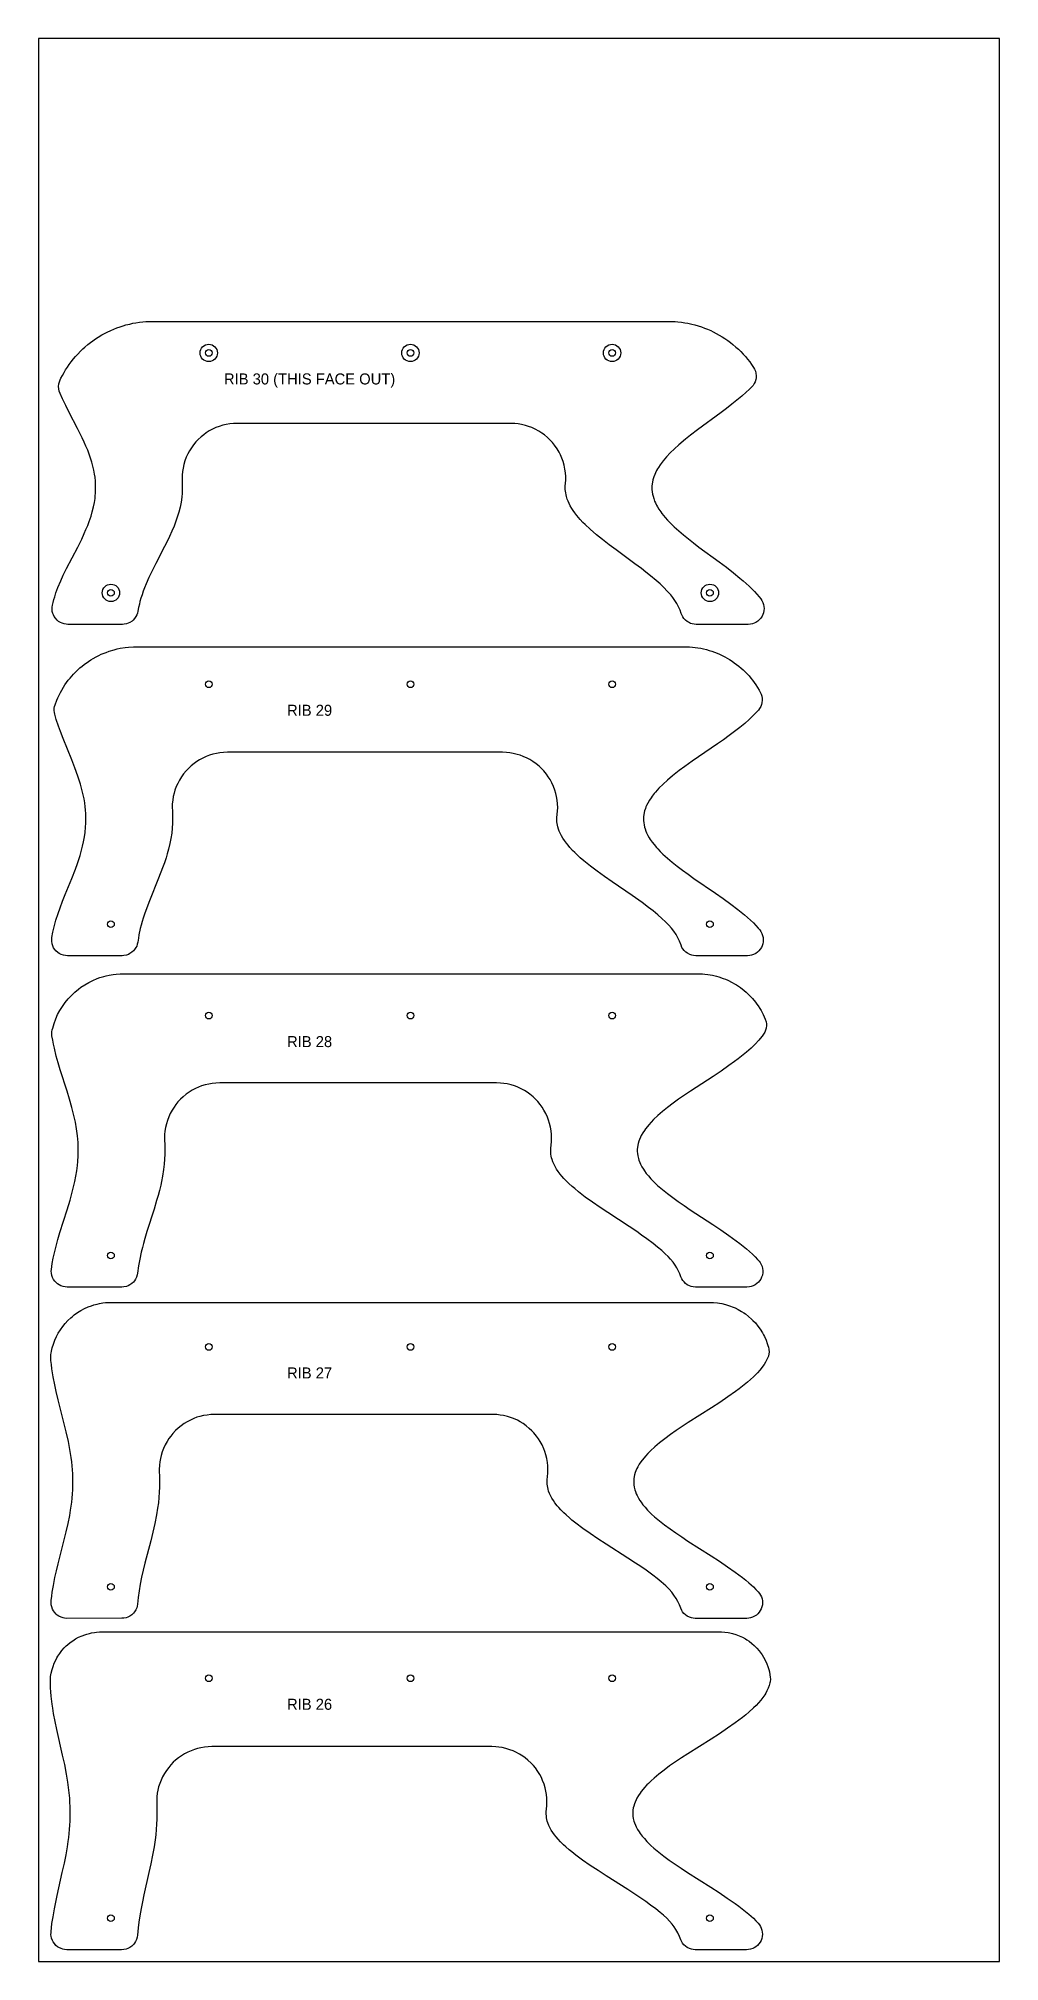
# Model space of a CAD drawing. Header units: millimetres. Extents: x 0 to 1220, y 0 to 2440.
import ezdxf
from ezdxf.enums import TextEntityAlignment as Align

# ---------------------------------------------------------------- set-up
doc = ezdxf.new("R2010")
doc.units = ezdxf.units.MM
for name, color, linetype in [('CUT_HOLES', 5, 'Continuous'), ('CUT_OUTSIDE', 1, 'Continuous'), ('LABEL', 7, 'Continuous'), ('POCKET_COUNTERBORE_10MM', 3, 'Continuous'), ('SHEET', 8, 'Continuous')]:
    doc.layers.add(name, color=color, linetype=linetype)

msp = doc.modelspace()

# ---------------------------------------------------------------- linework, layer by layer
at = {"layer": 'CUT_HOLES'}
for centre in [(216.2, 2041), (472.2, 2041), (728.2, 2041), (92, 1736.6), (852.4, 1736.6), (216.2, 1620.6), (472.2, 1620.6), (728.2, 1620.6), (92, 1316.2), (852.4, 1316.2), (216.2, 1200.2), (472.2, 1200.2), (728.2, 1200.2), (92, 895.8), (852.4, 895.8), (216.2, 779.8), (472.2, 779.8), (728.2, 779.8), (92, 475.4), (852.4, 475.4), (216.2, 359.4), (472.2, 359.4), (728.2, 359.4), (92, 55), (852.4, 55)]:
    msp.add_circle(centre, 4.25, dxfattribs=at)
at = {"layer": 'CUT_OUTSIDE'}
for points in [[(37.4, 1696.6), (35, 1696.7), (32.5, 1697.2), (30.1, 1698), (27.8, 1699), (25.6, 1700.4), (23.6, 1702), (21.6, 1704.3), (20.1, 1706.4), (19, 1708.6), (18.2, 1710.5), (17.6, 1713), (17.3, 1716.1), (17.4, 1718.6), (17.8, 1721), (18.6, 1724.5), (19.6, 1728.2), (20.6, 1731.6), (22.2, 1736.5), (24.8, 1743.5), (28.3, 1751.9), (31.5, 1758.9), (35.6, 1767.3), (49.8, 1794.7), (54.9, 1804.9), (58.1, 1811.7), (60.3, 1816.8), (62.5, 1822), (64.5, 1827.2), (66.8, 1833.9), (68.3, 1839.2), (70, 1845.9), (71, 1851.1), (71.8, 1856.3), (72.2, 1859.7), (72.4, 1862.9), (72.6, 1868.2), (72.6, 1873.4), (72.3, 1878.4), (71.8, 1883.5), (71.2, 1887.1), (70.3, 1892.2), (69.2, 1897.2), (67.8, 1902.3), (66.2, 1907.5), (64.4, 1912.6), (62.5, 1917.6), (60.3, 1922.8), (58.1, 1927.9), (55.7, 1933.1), (49.7, 1945.1), (39.1, 1965.6), (34.7, 1974.1), (30.6, 1982.6), (27.6, 1989.4), (26.4, 1992.6), (25.8, 1995.4), (25.6, 1998.2), (25.9, 2001.6), (26.6, 2004.3), (27.6, 2006.8), (28.6, 2008.8), (30.5, 2012.5), (32.6, 2016.3), (34.5, 2019.4), (36.7, 2023), (39.2, 2026.5), (41.6, 2029.8), (44.7, 2033.7), (47.1, 2036.5), (49.9, 2039.6), (53.3, 2043.2), (56.4, 2046.1), (59, 2048.5), (62.8, 2051.7), (66.1, 2054.3), (69, 2056.5), (72.5, 2058.9), (76, 2061.2), (80.3, 2063.8), (84, 2065.8), (87.2, 2067.5), (91.7, 2069.6), (95.5, 2071.2), (99.5, 2072.8), (103.6, 2074.2), (107.5, 2075.5), (111.1, 2076.5), (115.8, 2077.7), (119.9, 2078.6), (123.5, 2079.2), (128.3, 2079.9), (132.6, 2080.4), (136.2, 2080.7), (140.4, 2080.9), (144.8, 2081), (799.2, 2081), (803.9, 2080.9), (808.2, 2080.7), (811.8, 2080.4), (816.1, 2079.9), (820.3, 2079.3), (824.4, 2078.6), (829.3, 2077.5), (833.3, 2076.5), (837.5, 2075.3), (841.5, 2074), (845.5, 2072.6), (849.4, 2071), (853.3, 2069.3), (856.6, 2067.7), (860.4, 2065.8), (864.1, 2063.7), (867.8, 2061.5), (871.4, 2059.3), (874.9, 2056.8), (878.3, 2054.3), (881.6, 2051.7), (885.4, 2048.5), (888.5, 2045.7), (891.6, 2042.7), (894.5, 2039.6), (897.3, 2036.5), (900.1, 2033.2), (902.8, 2029.8), (905.2, 2026.5), (907.8, 2022.7), (909.1, 2020.4), (910.1, 2017.9), (910.8, 2015.3), (911.1, 2012), (910.9, 2009.3), (910.6, 2007.1), (909.8, 2004.5), (908.6, 2002.1), (907.1, 1999.8), (905.1, 1997.4), (902.3, 1994.7), (898.5, 1991.2), (892.7, 1986), (886.6, 1981), (880.1, 1975.8), (873.4, 1970.7), (866.6, 1965.6), (836.5, 1943.4), (827.6, 1936.6), (821.2, 1931.5), (813, 1924.6), (807.3, 1919.5), (802, 1914.3), (797.1, 1909.2), (792.8, 1904), (790.3, 1900.8), (789, 1898.9), (786.9, 1895.7), (785.8, 1893.9), (784.7, 1891.9), (783.2, 1888.9), (782.3, 1886.8), (781.2, 1883.8), (780, 1879.9), (779.4, 1877), (779.1, 1874.9), (778.8, 1871.9), (778.7, 1870), (778.8, 1867.9), (779.1, 1864.6), (779.6, 1861.6), (780.1, 1859.4), (781.1, 1856.1), (782.2, 1853), (783.1, 1850.9), (784.6, 1847.9), (785.8, 1845.8), (787.7, 1842.6), (790, 1839.3), (791.5, 1837.3), (795.6, 1832.2), (798.6, 1828.8), (801.8, 1825.5), (807, 1820.4), (812.7, 1815.3), (818.7, 1810.2), (825.1, 1805), (831.6, 1799.9), (838.4, 1794.7), (864, 1775.9), (873.2, 1769.1), (882.1, 1762.2), (890.5, 1755.4), (894.5, 1751.9), (898.4, 1748.5), (902.1, 1745.1), (905.6, 1741.7), (908.9, 1738.2), (911.8, 1735.1), (914.7, 1731.6), (916.9, 1728.8), (918.3, 1726.7), (919.5, 1724.4), (920.3, 1721.9), (920.8, 1719.4), (921, 1716.8), (920.9, 1714.2), (920.3, 1711.1), (919.6, 1709.1), (918.5, 1706.8), (917, 1704.6), (915.3, 1702.6), (913, 1700.6), (910.8, 1699.1), (908.4, 1698), (906.5, 1697.4), (903.9, 1696.8), (900.9, 1696.6), (834.8, 1696.6), (832.2, 1696.8), (829.7, 1697.3), (827.8, 1697.9), (825.1, 1699.2), (823.4, 1700.3), (821.5, 1701.8), (819.4, 1704), (818, 1706), (817, 1707.8), (816, 1710.2), (814.4, 1714.7), (812.6, 1718.8), (810.3, 1723.1), (808, 1726.9), (805.4, 1730.6), (802.6, 1734.1), (798.7, 1738.5), (793.5, 1743.7), (789, 1747.9), (784.2, 1752.2), (777, 1758.2), (771.1, 1763), (765.5, 1767.3), (757.1, 1773.6), (733.4, 1791.1), (724.6, 1797.6), (716, 1804.2), (708.4, 1810.4), (700.5, 1817.2), (693.9, 1823.4), (691.2, 1826), (687.8, 1829.7), (683.4, 1834.9), (680.8, 1838.2), (678.6, 1841.2), (677, 1843.7), (675.1, 1847), (673.5, 1850.1), (672.2, 1853), (671.2, 1855.6), (670.2, 1858.9), (669.7, 1861.1), (669.3, 1863.3), (669, 1865.4), (668.8, 1867.6), (668.8, 1869.7), (668.8, 1871.8), (669.3, 1879.7), (669.3, 1884.1), (669, 1889), (668.3, 1893.6), (667.3, 1898.5), (665.9, 1903.2), (664.4, 1907.6), (662.6, 1911.6), (660.8, 1915.2), (658.3, 1919.4), (655.2, 1923.8), (652.5, 1927.2), (649.8, 1930.1), (646.3, 1933.6), (642.2, 1937), (639, 1939.3), (635.3, 1941.7), (630.6, 1944.2), (626.1, 1946.3), (622, 1947.8), (618.2, 1949), (613.1, 1950.2), (608.9, 1950.9), (604.5, 1951.4), (599.3, 1951.6), (252.5, 1951.6), (247.5, 1951.4), (242.9, 1951), (238.4, 1950.2), (233.9, 1949.2), (229.6, 1947.8), (225.3, 1946.2), (221.1, 1944.3), (216.9, 1942), (213, 1939.5), (209.8, 1937.2), (206.4, 1934.5), (202.9, 1931.2), (199.9, 1928.1), (196.8, 1924.4), (194.2, 1920.6), (191.7, 1916.8), (189.7, 1913), (187.7, 1908.6), (185.9, 1903.9), (184.6, 1899.5), (183.5, 1894.8), (182.8, 1890.5), (182.4, 1885.7), (182.3, 1881.4), (182.6, 1873), (182.6, 1868.7), (182.4, 1863.1), (182, 1857.9), (181.1, 1851.6), (179.9, 1845.5), (178.3, 1839), (176.3, 1832.6), (174.6, 1827.7), (172.2, 1821.3), (169.4, 1814.8), (166.5, 1808.3), (163.4, 1801.8), (160.1, 1795.3), (148.9, 1773.8), (144.6, 1765.2), (140.2, 1756.1), (136.7, 1748), (134.6, 1743), (133, 1738.6), (131.5, 1734.2), (130.1, 1729.8), (128.9, 1725.5), (128.1, 1722.2), (127.2, 1718), (126.3, 1713.4), (125.7, 1710.7), (125, 1708.8), (123.8, 1706.5), (122.1, 1704), (120.3, 1702.1), (118.8, 1700.8), (116.2, 1699.1), (113.9, 1698), (111.9, 1697.3), (108.9, 1696.7), (106.5, 1696.6), (37.4, 1696.6)], [(36.9, 1276.2), (34.3, 1276.4), (31.7, 1276.9), (28.7, 1277.9), (26.3, 1279.2), (24.5, 1280.4), (22.2, 1282.5), (20.8, 1284.2), (19.3, 1286.4), (18.2, 1288.8), (17.3, 1291.4), (16.8, 1294.5), (16.8, 1297.2), (17, 1299.5), (18.2, 1306), (19, 1309.5), (20.2, 1314.4), (22.2, 1321.4), (24.9, 1329.9), (27.4, 1336.8), (30.6, 1345.3), (34, 1353.8), (42.4, 1374.3), (47, 1386.2), (49.5, 1393), (51.2, 1398.1), (52.9, 1403.3), (54.4, 1408.4), (56.1, 1415.2), (57.3, 1420.5), (58.5, 1427.2), (59.3, 1432.5), (59.9, 1439.2), (60.2, 1444.4), (60.3, 1451.1), (60.2, 1456.4), (59.8, 1461.4), (59.4, 1465), (58.8, 1470), (57.9, 1475.1), (57.2, 1478.6), (56.1, 1483.6), (54.8, 1488.7), (53.3, 1493.9), (51.8, 1499), (50.1, 1504.1), (46.3, 1514.4), (42.3, 1524.7), (31.2, 1552), (27.9, 1560.5), (25.4, 1567.5), (22.7, 1575.9), (20.7, 1582.8), (20.2, 1584.8), (20, 1587.2), (20.1, 1590.2), (20.5, 1592.6), (21.1, 1594.6), (23.2, 1600.3), (24.7, 1603.6), (26.2, 1606.8), (27.8, 1610), (29.5, 1613.1), (31.7, 1616.8), (33.7, 1619.7), (35.8, 1622.7), (37.9, 1625.6), (40.1, 1628.4), (44.4, 1633.3), (46.9, 1635.9), (49.5, 1638.4), (52.7, 1641.3), (55.4, 1643.5), (58.2, 1645.8), (63.5, 1649.6), (66.5, 1651.6), (69.6, 1653.4), (73.3, 1655.5), (76.5, 1657.1), (79.7, 1658.6), (85.8, 1661.1), (89.8, 1662.6), (96, 1664.4), (100.1, 1665.5), (103.7, 1666.2), (110.1, 1667.3), (114.3, 1667.8), (120.8, 1668.2), (124.5, 1668.3), (819.5, 1668.3), (823, 1668.2), (826.5, 1668), (830.1, 1667.8), (833.7, 1667.4), (837.2, 1666.8), (840.8, 1666.2), (844.3, 1665.5), (847.8, 1664.6), (851.2, 1663.6), (854.7, 1662.5), (858, 1661.3), (861.4, 1660), (864.7, 1658.6), (867.9, 1657.1), (871.1, 1655.4), (874.3, 1653.7), (877.4, 1651.9), (880.4, 1649.9), (883.3, 1647.9), (886.2, 1645.8), (889, 1643.5), (891.8, 1641.2), (894.5, 1638.8), (897, 1636.3), (899.6, 1633.8), (902, 1631.1), (904.3, 1628.4), (906.5, 1625.6), (908.7, 1622.7), (910.7, 1619.7), (912.7, 1616.7), (914.8, 1613.1), (916.3, 1610.5), (917.5, 1607.9), (918.3, 1605.3), (918.7, 1602.6), (918.7, 1600.4), (918.4, 1597.2), (917.9, 1595), (916.9, 1592.5), (915.3, 1589.7), (913.9, 1587.8), (912.6, 1586.4), (907.7, 1581.2), (902.3, 1576.1), (896.5, 1570.9), (890.2, 1565.8), (883.6, 1560.6), (876.6, 1555.5), (869.5, 1550.3), (862.1, 1545.2), (829.8, 1523), (820.3, 1516.2), (813.4, 1511), (804.8, 1504.3), (798.6, 1499.1), (792.9, 1493.9), (787.7, 1488.8), (783.2, 1483.7), (781.6, 1481.8), (779.2, 1478.7), (777.7, 1476.7), (775.7, 1473.6), (773.5, 1469.8), (772, 1466.8), (771.2, 1465), (770.5, 1462.9), (769.5, 1460), (769, 1457.7), (768.4, 1454.9), (768.2, 1452.8), (768.1, 1450.9), (768.1, 1447.7), (768.3, 1444.7), (768.7, 1442.4), (769.3, 1439.5), (770, 1437.3), (771.1, 1434.2), (771.9, 1432.2), (773.6, 1428.9), (775.3, 1425.8), (776.6, 1423.7), (779, 1420.4), (781.5, 1417.1), (784.4, 1413.7), (786.1, 1411.8), (789.2, 1408.5), (792.7, 1405.1), (798.4, 1400), (804.4, 1394.9), (810.8, 1389.8), (817.7, 1384.6), (824.7, 1379.5), (832, 1374.3), (859.3, 1355.5), (869.2, 1348.7), (878.7, 1341.8), (887.7, 1335), (892.1, 1331.5), (896.2, 1328.1), (900.2, 1324.7), (903.9, 1321.3), (907.5, 1317.8), (910.5, 1314.7), (913.6, 1311.3), (915.6, 1308.9), (917.1, 1306.8), (918.3, 1304.5), (919.3, 1302), (919.9, 1299.5), (920.1, 1296.3), (920, 1293.7), (919.5, 1291.1), (918.6, 1288.6), (917.7, 1286.7), (916.3, 1284.4), (914.6, 1282.4), (912.7, 1280.6), (910.5, 1279.1), (907.6, 1277.7), (905.1, 1276.8), (903.1, 1276.4), (900, 1276.2), (834.3, 1276.2), (831.5, 1276.4), (829.3, 1276.9), (826.7, 1277.8), (823.8, 1279.3), (821.6, 1280.9), (819.7, 1282.8), (818, 1284.9), (816.8, 1286.8), (815.7, 1289.4), (813.7, 1294.5), (811.7, 1298.8), (809.3, 1303), (806.5, 1307.3), (803.6, 1311.1), (800.4, 1314.8), (796.1, 1319.2), (791.3, 1323.6), (786.2, 1328.1), (780.1, 1333.1), (774.5, 1337.4), (766.2, 1343.6), (753.5, 1352.6), (728.1, 1370.1), (718.6, 1376.7), (709.3, 1383.4), (700.7, 1389.9), (692.5, 1396.4), (687.8, 1400.5), (684.8, 1403.2), (680.8, 1407), (678.1, 1409.7), (674.6, 1413.4), (672.2, 1416.3), (670.2, 1418.8), (667.6, 1422.2), (665.7, 1425.2), (663.9, 1428.3), (662.6, 1430.9), (661.1, 1434.1), (660.1, 1436.8), (659.3, 1439.6), (658.8, 1441.8), (658.4, 1444), (658.2, 1446.1), (658.1, 1448.3), (658.1, 1451.6), (658.9, 1459.5), (659.1, 1464.1), (658.9, 1469), (658.4, 1473.6), (657.6, 1478.4), (656.7, 1482.2), (655.5, 1486.3), (653.8, 1490.9), (651.8, 1495.4), (649.5, 1499.7), (647.2, 1503.3), (644.7, 1506.7), (641.4, 1510.8), (638.7, 1513.6), (635.6, 1516.6), (631.8, 1519.7), (627.6, 1522.7), (623.9, 1525), (620.4, 1526.8), (615.4, 1529.1), (611.4, 1530.6), (607.6, 1531.7), (602.5, 1532.9), (598.4, 1533.6), (594.1, 1534.1), (589, 1534.3), (240, 1534.3), (235, 1534.1), (230.4, 1533.6), (225.9, 1532.9), (221.4, 1531.8), (217.1, 1530.5), (212.8, 1528.8), (208.6, 1526.9), (204.3, 1524.6), (201, 1522.5), (197.5, 1520), (193.9, 1517.1), (190.4, 1513.8), (187.4, 1510.6), (184.3, 1506.9), (181.6, 1503.2), (179, 1498.9), (176.9, 1494.9), (175, 1490.7), (173.3, 1486.1), (172.2, 1482.4), (171.2, 1478.1), (170.4, 1473.4), (169.9, 1468.8), (169.8, 1464.5), (170, 1459.6), (170.3, 1453.6), (170.3, 1449.3), (170.2, 1444.2), (169.9, 1438.1), (169.2, 1431.6), (168.1, 1425), (166.8, 1418.4), (165.2, 1411.5), (163.5, 1405.3), (162, 1400.4), (159.8, 1394), (157.5, 1387.5), (152.4, 1374.4), (140.8, 1345.9), (137.5, 1337.1), (134.6, 1328.8), (133, 1323.8), (131.6, 1319.4), (130.4, 1315), (129.3, 1310.6), (127.6, 1302.7), (126.8, 1298.4), (126.1, 1293.5), (125.5, 1290.8), (124.7, 1288.4), (123.8, 1286.5), (122, 1283.9), (120.6, 1282.3), (118.7, 1280.5), (116.1, 1278.8), (114.2, 1277.8), (111.7, 1277), (108.6, 1276.4), (106.2, 1276.2), (36.9, 1276.2)], [(36.4, 855.8), (34, 856), (31.4, 856.4), (28.4, 857.4), (26.1, 858.6), (24.4, 859.8), (22, 861.8), (20.6, 863.4), (19.2, 865.5), (18, 867.8), (17.1, 870.3), (16.5, 873.4), (16.3, 876), (16.5, 878.2), (17.5, 885.5), (18.8, 892.5), (20.6, 900.9), (22.8, 909.5), (24.7, 916.3), (27.2, 924.8), (36.5, 953.9), (40.1, 965.9), (42.1, 972.6), (43.4, 977.8), (45.1, 984.6), (46.3, 989.8), (47.6, 996.6), (48.7, 1003.4), (49.5, 1010.2), (50, 1015.3), (50.4, 1022.1), (50.6, 1027.3), (50.5, 1034.1), (50.3, 1039.3), (49.6, 1047.8), (48.4, 1056.4), (46.9, 1064.9), (45.9, 1070), (44.7, 1075.2), (42.5, 1083.8), (39.6, 1094), (36.4, 1104.3), (27.7, 1131.6), (25.1, 1140.2), (22.7, 1148.8), (20.2, 1159), (19.1, 1164.1), (18.1, 1169.1), (17.2, 1174.7), (17, 1177), (17.1, 1179.6), (17.5, 1182.3), (18.1, 1184.4), (18.9, 1187.4), (19.8, 1190.3), (21.9, 1195.9), (24.4, 1201.4), (27.2, 1206.8), (30.4, 1211.9), (33.9, 1216.8), (37.7, 1221.5), (39.7, 1223.8), (41.8, 1225.9), (46.2, 1230), (50.8, 1233.9), (53.8, 1236.1), (58.8, 1239.4), (64, 1242.4), (68.9, 1244.8), (74.5, 1247.1), (78, 1248.4), (83, 1249.9), (86, 1250.7), (89.6, 1251.5), (94.9, 1252.3), (98.5, 1252.7), (103.9, 1253.1), (107.4, 1253.2), (836.9, 1253.2), (842.9, 1253), (845.9, 1252.7), (849.5, 1252.3), (852.5, 1251.9), (855.5, 1251.3), (860.7, 1250.1), (863.6, 1249.3), (869.3, 1247.4), (872.2, 1246.3), (874.9, 1245.1), (880.4, 1242.4), (883.5, 1240.7), (886.1, 1239.1), (891.1, 1235.7), (895.9, 1232), (898.2, 1230.1), (900.5, 1228), (904.2, 1224.2), (906.3, 1222), (910.1, 1217.4), (912, 1214.9), (913.7, 1212.4), (915.6, 1209.4), (917.2, 1206.8), (920, 1201.4), (921.3, 1198.7), (922.6, 1195.6), (923.6, 1192.5), (924, 1189.8), (924, 1187.6), (923.7, 1184.3), (923, 1181.6), (921.9, 1179), (920.5, 1176.8), (918.7, 1174.2), (916.3, 1171.1), (914.6, 1169.1), (909.9, 1164), (904.6, 1158.9), (898.8, 1153.8), (892.5, 1148.7), (888.1, 1145.2), (883.6, 1141.8), (876.4, 1136.7), (866.5, 1129.9), (856.3, 1123.1), (827.6, 1104.3), (820, 1099.2), (812.6, 1094.1), (805.5, 1088.9), (798.7, 1083.8), (792.2, 1078.6), (786.4, 1073.6), (780.8, 1068.3), (777.6, 1065), (774.6, 1061.7), (773, 1059.7), (770.5, 1056.5), (769.1, 1054.6), (767.1, 1051.4), (765.2, 1048.1), (764.2, 1046.1), (762.9, 1043), (762.2, 1040.9), (761.3, 1037.9), (760.8, 1035.8), (760.4, 1032.8), (760.2, 1030.7), (760.2, 1027.7), (760.4, 1025.4), (760.9, 1022.1), (761.6, 1019.1), (762.2, 1016.9), (763.4, 1013.8), (764.3, 1011.8), (766, 1008.5), (767.9, 1005.4), (769.2, 1003.3), (771.6, 1000), (774.3, 996.7), (777.3, 993.3), (779.1, 991.4), (782.4, 988.1), (786, 984.7), (792, 979.6), (798.3, 974.5), (805.1, 969.4), (812.2, 964.2), (819.6, 959.1), (827.3, 953.9), (855.9, 935.1), (866.3, 928.3), (876.2, 921.4), (885.7, 914.6), (890.2, 911.1), (894.6, 907.7), (898.7, 904.3), (902.5, 901), (906.2, 897.7), (909.6, 894.3), (912.9, 890.9), (914.7, 888.8), (916.2, 886.8), (917.5, 884.5), (918.5, 882), (919.1, 879.4), (919.5, 876.8), (919.4, 874.1), (918.9, 870.9), (918, 868.4), (916.9, 866), (915.4, 863.7), (914, 862.1), (912.1, 860.3), (909.9, 858.7), (907.1, 857.3), (904.5, 856.5), (902.4, 856), (899.4, 855.8), (834, 855.8), (831.2, 856), (828.5, 856.6), (826.5, 857.3), (823.6, 858.8), (821.4, 860.4), (819.5, 862.2), (817.8, 864.3), (816.6, 866.1), (815.4, 868.7), (814, 872.4), (812.1, 876.6), (810.3, 880), (808.1, 883.7), (805.5, 887.4), (802.5, 891.1), (799.2, 894.6), (795.7, 898.1), (791.1, 902.3), (786, 906.6), (780.5, 910.9), (772.4, 917), (765.7, 921.8), (759.4, 926.1), (749.8, 932.6), (722.8, 950.2), (712.9, 956.8), (703.2, 963.5), (694.2, 970), (685.6, 976.6), (680.7, 980.7), (677.6, 983.4), (673.4, 987.2), (670.6, 989.9), (667, 993.6), (664.4, 996.5), (662.4, 999), (659.8, 1002.5), (657.8, 1005.5), (656, 1008.6), (654.6, 1011.1), (653.1, 1014.5), (652, 1017.6), (651.4, 1019.8), (650.9, 1022), (650.5, 1024.3), (650.3, 1026.5), (650.2, 1028.6), (650.3, 1031.9), (651.2, 1040.2), (651.4, 1044.5), (651.2, 1049.3), (650.8, 1053.9), (650, 1058.8), (648.9, 1063.5), (647.6, 1067.6), (646.2, 1071.3), (644, 1076), (641.7, 1080.3), (639.4, 1083.9), (637, 1087.3), (633.7, 1091.4), (631, 1094.2), (627.8, 1097.2), (623.6, 1100.7), (620.4, 1102.9), (616.8, 1105.2), (612.1, 1107.7), (607.7, 1109.7), (604.1, 1111), (599.9, 1112.3), (594.8, 1113.5), (590.7, 1114.2), (586.4, 1114.6), (581.3, 1114.8), (230.3, 1114.8), (225.3, 1114.6), (220.7, 1114.2), (216.2, 1113.4), (211.5, 1112.3), (207.1, 1110.9), (203.1, 1109.4), (199.5, 1107.8), (195.2, 1105.5), (191.3, 1103.1), (187.6, 1100.5), (183.8, 1097.3), (180.4, 1094.2), (177.1, 1090.6), (174.4, 1087.3), (172.1, 1084.1), (169.7, 1080.2), (167.4, 1076), (165.5, 1071.8), (163.7, 1067.2), (162.4, 1062.8), (161.4, 1058.3), (160.6, 1053.5), (160.2, 1049.2), (160.1, 1045.1), (160.5, 1033.9), (160.6, 1029.5), (160.5, 1024.5), (160.2, 1018), (159.7, 1011.5), (158.9, 1004.8), (157.6, 996.5), (156.2, 989.6), (155.2, 985), (153.6, 978.5), (151.9, 972), (150, 965.5), (146.7, 954.5), (137.6, 926.2), (135, 917.5), (133.2, 910.9), (131.9, 906.1), (130.4, 900), (128.6, 891.3), (127.1, 882.6), (125.9, 873.6), (125.5, 871.4), (124.6, 868.3), (123.4, 865.9), (121.9, 863.7), (120.6, 862.1), (118.6, 860.3), (116, 858.5), (114.1, 857.5), (111.6, 856.6), (108.4, 856), (105.9, 855.8), (36.4, 855.8)], [(36.2, 435.4), (33.2, 435.6), (31.2, 436), (28.8, 436.8), (26, 438.1), (23.9, 439.6), (22.3, 440.9), (20.2, 443.2), (19, 444.9), (17.8, 447.2), (16.8, 450.1), (16.3, 452.6), (16.1, 454.6), (16.2, 458.2), (16.8, 463.5), (17.5, 468.6), (18.9, 477.2), (21, 487.4), (22.8, 495.9), (24.9, 504.4), (32.4, 533.5), (35.4, 545.4), (37.7, 555.7), (39.7, 565.9), (40.9, 572.7), (41.6, 577.8), (42.3, 583), (42.8, 588.1), (43.3, 593.3), (43.6, 598.4), (43.8, 603.5), (43.8, 608.7), (43.8, 613.7), (43.6, 618.8), (43.3, 624), (42.8, 629.1), (42.3, 634.2), (41.6, 639.4), (40, 649.7), (38, 659.9), (35.3, 671.9), (32.4, 683.9), (24.9, 712.9), (22.4, 723.1), (20.6, 731.7), (18.6, 742), (17, 752.2), (16.4, 757.4), (15.9, 762.4), (15.6, 765.3), (15.6, 767.9), (15.8, 770), (16.1, 771.9), (16.6, 774.4), (17.5, 778.6), (19, 783.5), (20.8, 788.2), (22.9, 792.9), (25.2, 797.4), (27.9, 801.7), (30.8, 805.8), (34, 809.7), (37.5, 813.4), (41.1, 816.9), (43.1, 818.6), (45.5, 820.5), (49.6, 823.4), (53.9, 826.1), (58.4, 828.5), (63.1, 830.6), (67.2, 832.1), (70.2, 833.1), (74.5, 834.2), (77.6, 834.9), (81.9, 835.6), (85.1, 836), (89.5, 836.3), (92.5, 836.3), (851.8, 836.3), (856.7, 836.2), (861.8, 835.7), (864.3, 835.3), (867.4, 834.8), (872.3, 833.6), (877.2, 832.1), (882, 830.3), (884.3, 829.3), (888.2, 827.4), (892.6, 824.8), (895.3, 823.1), (897.3, 821.7), (901.3, 818.6), (905.2, 815.2), (907, 813.4), (910, 810.2), (913.2, 806.3), (916.2, 802.2), (918.9, 797.9), (920.4, 795.2), (921.5, 792.9), (923.6, 788.2), (925.2, 784.2), (926, 781.7), (926.6, 779.5), (927.2, 776.8), (927.4, 773.3), (927.2, 771.1), (926.6, 768.3), (925.6, 765.4), (924.8, 763.8), (923, 760.5), (921.2, 757.6), (919.6, 755.4), (917.3, 752.4), (915.6, 750.3), (912.6, 746.9), (907.6, 741.9), (903.9, 738.5), (900.2, 735.3), (893.7, 730), (889.3, 726.6), (884.7, 723.1), (875.1, 716.4), (864.8, 709.5), (854.3, 702.7), (824.8, 683.9), (817, 678.8), (809.4, 673.7), (802.1, 668.5), (795.1, 663.4), (788.5, 658.2), (782.5, 653.2), (776.8, 647.9), (773.5, 644.6), (770.4, 641.3), (768.8, 639.3), (766.2, 636.1), (764.8, 634.2), (762.7, 631), (760.8, 627.7), (759.7, 625.7), (758.4, 622.6), (757.6, 620.5), (756.7, 617.5), (756.3, 615.4), (755.8, 612.4), (755.6, 610.3), (755.6, 607.3), (755.8, 604.9), (756.3, 601.7), (757, 598.7), (757.7, 596.5), (758.9, 593.4), (759.8, 591.4), (761.5, 588.1), (763.5, 585), (764.9, 582.9), (767.4, 579.6), (770.1, 576.3), (773.2, 572.9), (775, 571), (778.4, 567.7), (782.1, 564.3), (788.3, 559.2), (794.7, 554.1), (801.7, 549), (809.1, 543.8), (816.6, 538.7), (824.5, 533.5), (853.9, 514.7), (864.5, 507.9), (874.8, 501), (884.5, 494.2), (889.2, 490.7), (893.6, 487.3), (897.9, 483.9), (901.7, 480.6), (907.6, 475.3), (910.8, 472.2), (913.8, 469), (915.3, 467.1), (916.7, 464.9), (917.7, 462.6), (918.5, 460.1), (918.9, 457.6), (919.1, 455), (918.9, 452.5), (918.3, 450), (917.5, 447.6), (916.3, 445.3), (914.9, 443.2), (913.2, 441.2), (911.3, 439.5), (909.1, 438.1), (906.4, 436.8), (903.9, 436), (901.9, 435.6), (899, 435.4), (833.8, 435.4), (831, 435.6), (828.9, 436.1), (826.4, 436.9), (823.6, 438.3), (821.4, 439.8), (819.4, 441.7), (817.7, 443.7), (816.6, 445.5), (815.3, 448.2), (813.6, 452.4), (811.6, 456.7), (809.3, 460.8), (806.5, 465), (803.8, 468.6), (800.5, 472.3), (796.4, 476.5), (790.5, 481.7), (785.3, 486), (779.7, 490.4), (771.3, 496.5), (764.5, 501.2), (758, 505.6), (748.2, 512), (720.5, 529.6), (710.2, 536.3), (700.3, 542.9), (691.1, 549.4), (682.2, 556), (677.2, 560.1), (674, 562.8), (669.7, 566.6), (666.8, 569.3), (663.1, 573), (660.4, 575.9), (658.3, 578.4), (655.6, 581.8), (653.6, 584.8), (651.7, 587.9), (650.3, 590.5), (648.7, 593.8), (647.6, 596.9), (646.9, 599.3), (646.4, 601.4), (646, 603.7), (645.7, 605.9), (645.6, 608), (645.7, 611.2), (646.6, 619.6), (646.7, 623.9), (646.6, 628.8), (646.1, 633.3), (645.3, 638.2), (644.2, 642.9), (642.9, 647), (641.5, 650.7), (639.3, 655.4), (637, 659.7), (634.7, 663.3), (632.3, 666.7), (629, 670.7), (626.3, 673.5), (623.1, 676.5), (619.1, 679.8), (615.2, 682.6), (611.5, 684.8), (608, 686.7), (603, 688.9), (599, 690.4), (595.3, 691.6), (590.2, 692.8), (586.1, 693.4), (581.8, 693.9), (576.7, 694.1), (223.6, 694.1), (218.7, 693.9), (214.1, 693.4), (209.6, 692.7), (204.9, 691.6), (201.2, 690.5), (197.2, 689), (193, 687.1), (188.7, 684.9), (184.9, 682.5), (181.1, 679.9), (177.3, 676.8), (174, 673.6), (170.7, 670.1), (168, 666.8), (165.7, 663.6), (163.2, 659.8), (160.9, 655.6), (158.8, 651.1), (157.2, 646.8), (155.8, 642.2), (154.9, 638.4), (154.2, 634.2), (153.6, 629.7), (153.4, 624.2), (153.8, 613.1), (153.8, 606.6), (153.7, 601.8), (153.4, 595.5), (152.9, 588.7), (152.2, 581.9), (151.3, 575.4), (149.9, 566.8), (147.7, 555.8), (145.2, 544.9), (142.5, 534), (135.1, 505.4), (133, 496.6), (131, 487.8), (129.3, 479), (127.8, 470.2), (126.6, 462), (125.8, 453.6), (125.3, 450.8), (124.7, 448.8), (123.6, 446.3), (121.9, 443.5), (120.5, 441.9), (118.6, 440), (115.9, 438.2), (113.5, 437), (111.5, 436.3), (108.3, 435.6), (105.7, 435.5), (36.2, 435.4)], [(36, 15), (33.1, 15.2), (31.1, 15.6), (28.7, 16.4), (25.9, 17.7), (24.2, 18.8), (22.2, 20.4), (20.2, 22.7), (18.7, 24.8), (17.8, 26.6), (16.7, 29.5), (16.1, 32), (15.9, 34), (16, 36.7), (16.1, 37.8), (17.2, 48.2), (18.5, 56.8), (20.2, 67), (21.9, 75.5), (23.7, 84), (30.3, 113.1), (32.9, 125), (35, 135.3), (36.8, 145.5), (37.8, 152.3), (38.5, 157.5), (39.5, 167.7), (39.9, 172.9), (40.2, 178), (40.4, 183.1), (40.4, 188.3), (40.3, 196.8), (40, 201.9), (39.7, 207.1), (38.7, 217.3), (37.3, 227.5), (35.6, 237.8), (33.3, 249.8), (30.7, 261.8), (23.3, 294.2), (21.2, 304.5), (19.3, 314.8), (18.2, 321.5), (17.4, 326.6), (16.2, 336.9), (15.8, 342.1), (15.4, 347.3), (15.1, 354), (15.1, 356.8), (15.5, 361.5), (16.2, 365.7), (17.3, 370.4), (18.5, 374.5), (20.1, 378.5), (21.9, 382.4), (23.5, 385.5), (24.6, 387.3), (27, 390.9), (29.9, 394.7), (32.8, 398), (35.3, 400.5), (36.8, 401.9), (40.1, 404.6), (43.6, 407.1), (47.2, 409.4), (50.9, 411.4), (55.3, 413.4), (58.7, 414.7), (61.3, 415.5), (64.8, 416.4), (67.5, 417), (71, 417.6), (73.8, 417.9), (77.4, 418.2), (80, 418.2), (866.9, 418.2), (871.2, 417.9), (875.5, 417.3), (877.5, 416.9), (881, 416.1), (885.1, 414.9), (889.6, 413.2), (893.5, 411.4), (897.3, 409.4), (899.1, 408.3), (902, 406.3), (905.5, 403.7), (908.7, 400.9), (912.1, 397.5), (914.9, 394.2), (917.5, 390.8), (918.7, 389.1), (920.5, 386.1), (922.6, 382.3), (924.6, 377.9), (925.9, 374.5), (927.1, 370.5), (927.8, 367.7), (928.6, 363.6), (929, 360.9), (929.1, 358.1), (928.8, 354.9), (928.5, 353.6), (927.6, 350.3), (926.4, 346.9), (924.8, 343.5), (923.3, 340.7), (921.9, 338.4), (919.6, 335), (917, 331.7), (914, 328.2), (910.9, 324.9), (907.7, 321.7), (901.8, 316.4), (897.8, 313), (893.7, 309.7), (889, 306.2), (884.4, 302.7), (874.7, 296), (864.4, 289.1), (853.8, 282.3), (824.1, 263.5), (816.2, 258.4), (808.6, 253.3), (801.2, 248.1), (794.2, 243), (787.6, 237.8), (781.5, 232.8), (777.7, 229.3), (774.2, 226), (772.3, 224.1), (769.4, 220.9), (767.7, 218.9), (765.1, 215.7), (763.7, 213.8), (761.6, 210.6), (759.7, 207.3), (758.6, 205.3), (757.3, 202.2), (756.5, 200.1), (755.6, 197.1), (755.1, 195), (754.7, 192.1), (754.5, 189.9), (754.5, 186.9), (754.7, 184.5), (755.1, 181.3), (755.9, 178.3), (756.6, 176.1), (757.7, 173), (758.7, 171), (760.4, 167.7), (762.4, 164.6), (763.8, 162.5), (766.3, 159.2), (769.1, 155.9), (772.1, 152.5), (774, 150.6), (777.4, 147.3), (781.2, 143.9), (787.3, 138.8), (793.8, 133.7), (800.8, 128.5), (808.3, 123.4), (815.9, 118.3), (823.8, 113.1), (853.4, 94.3), (864.1, 87.5), (874.4, 80.6), (884.2, 73.8), (888.9, 70.3), (893.4, 66.9), (897.7, 63.5), (901.6, 60.2), (907.5, 54.9), (910.7, 51.8), (913.6, 48.6), (915.2, 46.7), (916.5, 44.6), (917.6, 42.2), (918.4, 39.8), (918.8, 37.3), (919, 34.7), (918.7, 31.6), (918.1, 29.1), (917.2, 26.7), (916, 24.5), (914.5, 22.4), (912.7, 20.5), (910.8, 18.8), (908.6, 17.5), (906.7, 16.6), (903.8, 15.6), (901.3, 15.1), (898.9, 15), (833.7, 15), (831, 15.2), (828.9, 15.7), (826.3, 16.5), (823.5, 17.9), (821.3, 19.5), (819.4, 21.3), (817.7, 23.3), (816.5, 25.1), (815.3, 27.6), (813.6, 31.8), (811.5, 36.4), (809.1, 40.5), (806.9, 43.9), (804.3, 47.5), (801, 51.3), (797.5, 54.9), (793.3, 58.8), (789.1, 62.3), (783.5, 66.8), (777.1, 71.7), (771, 76.1), (762, 82.3), (748.3, 91.2), (720.7, 108.7), (710.4, 115.3), (700.4, 122), (690.8, 128.6), (682.1, 135), (677, 139.1), (673.7, 141.7), (669.4, 145.5), (666.5, 148.2), (662.7, 152), (659.8, 155.1), (657, 158.4), (655.1, 160.8), (653, 163.7), (650.9, 166.8), (649.5, 169.4), (647.9, 172.7), (646.7, 175.8), (645.9, 178.1), (645.4, 180.2), (644.9, 182.5), (644.7, 184.8), (644.5, 187), (644.5, 190.1), (645.3, 197.7), (645.5, 202.3), (645.3, 207.3), (644.8, 212.1), (644.2, 216), (643.2, 220.2), (641.8, 224.9), (640, 229.8), (638.4, 233.4), (636.4, 237.2), (633.8, 241.3), (630.8, 245.6), (628.3, 248.6), (625.3, 251.8), (621.3, 255.5), (618, 258.3), (614.8, 260.6), (610.7, 263.2), (606.1, 265.6), (602.5, 267.2), (598.4, 268.8), (593.4, 270.3), (588.7, 271.4), (584.4, 272.1), (580.5, 272.5), (575.4, 272.7), (220.3, 272.7), (215.4, 272.5), (210.6, 272), (206.1, 271.3), (202, 270.3), (198.3, 269.2), (193.8, 267.5), (189.6, 265.7), (185.3, 263.4), (181.5, 261), (177.8, 258.4), (174.1, 255.4), (171.2, 252.8), (168.2, 249.7), (165.3, 246.3), (162.5, 242.4), (160, 238.6), (157.6, 234.3), (155.6, 230), (154.1, 226), (152.6, 221.5), (151.6, 217.3), (150.9, 213.5), (150.4, 209), (150.1, 203.6), (150.4, 191.6), (150.4, 185.1), (150.3, 180.5), (150, 174.1), (149.5, 167.4), (148.9, 160.9), (148.1, 154.3), (146.8, 145.6), (144.9, 134.8), (142.7, 123.9), (140.3, 113), (133.8, 84.6), (132, 75.8), (130.3, 67.3), (128.7, 58.2), (127.5, 49.9), (126.6, 42.9), (125.7, 33.6), (125.4, 31.1), (124.5, 28), (123.3, 25.5), (121.9, 23.2), (120.5, 21.5), (118.5, 19.6), (115.9, 17.8), (113.4, 16.6), (111.4, 15.8), (108.2, 15.2), (105.6, 15), (36, 15)]]:
    msp.add_lwpolyline(points, close=True, dxfattribs=at)
at = {"layer": 'POCKET_COUNTERBORE_10MM'}
for centre in [(216.2, 2041), (472.2, 2041), (728.2, 2041), (92, 1736.6), (852.4, 1736.6)]:
    msp.add_circle(centre, 11, dxfattribs=at)
at = {"layer": 'SHEET'}
msp.add_lwpolyline([(0, 0), (1220, 0), (1220, 2440), (0, 2440)], close=True, dxfattribs=at)

# ---------------------------------------------------------------- texts
at = {"layer": 'LABEL'}
for s, p in [('RIB 30 (THIS FACE OUT)', (344.2, 2008)), ('RIB 29', (344.2, 1587.6)), ('RIB 28', (344.2, 1167.2)), ('RIB 27', (344.2, 746.8)), ('RIB 26', (344.2, 326.4))]:
    msp.add_text(s, height=14, dxfattribs=at).set_placement(p, align=Align.MIDDLE_CENTER)

doc.saveas('drawing.dxf')
